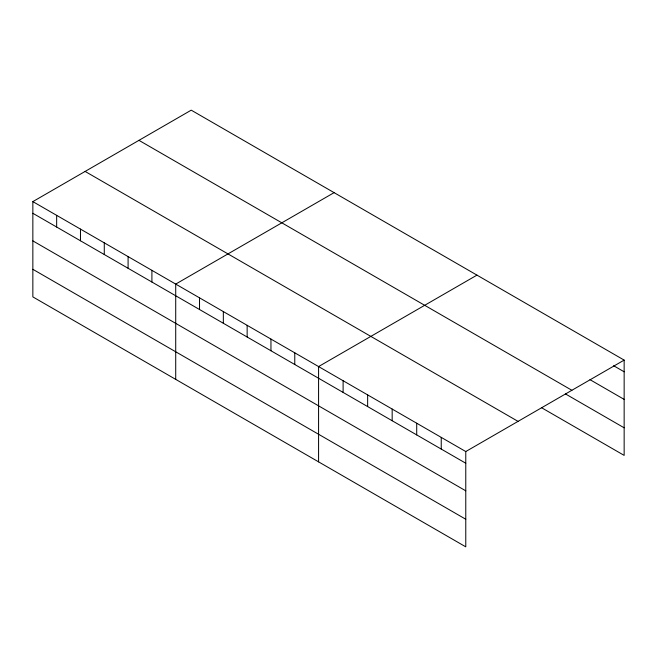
<?xml version="1.0" encoding="UTF-8"?>
<svg xmlns="http://www.w3.org/2000/svg" width="657" height="657" viewBox="0 0 657 657"><rect width="100%" height="100%" fill="white"/><g stroke="black" fill="none" stroke-linecap="round" stroke-linejoin="round"><path stroke-width="0.99" d="M32.85 201.609L465.772 451.548L465.772 546.838L32.85 296.89L32.85 201.609L191.228 110.162L624.15 360.11L624.15 455.391L541.795 407.849M334.093 192.649L175.715 284.087L175.715 379.368M476.957 275.127L318.579 366.565L318.579 461.855M465.772 451.548L624.15 360.11M613.638 365.727L624.15 371.796M589.978 379.656L624.15 399.382M138.964 140.343L571.886 390.283M565.447 393.913L624.15 427.806M85.114 171.428L518.036 421.375M32.85 213.287L465.772 463.234M32.85 240.881L465.772 490.82M32.85 269.304L465.772 519.244M441.241 437.39L441.241 449.068M416.71 423.223L416.71 434.909M392.172 409.056L392.172 420.743M367.641 394.898L367.641 406.576M343.11 380.732L343.11 392.418M294.771 352.825L294.771 364.504M270.955 339.078L270.955 350.756M247.147 325.33L247.147 337.008M223.339 311.582L223.339 323.269M199.523 297.835L199.523 309.521M151.907 270.339L151.907 282.025M128.09 256.591L128.09 268.278M104.282 242.844L104.282 254.53M80.474 229.096L80.474 240.782M56.658 215.348L56.658 227.035"/></g></svg>
